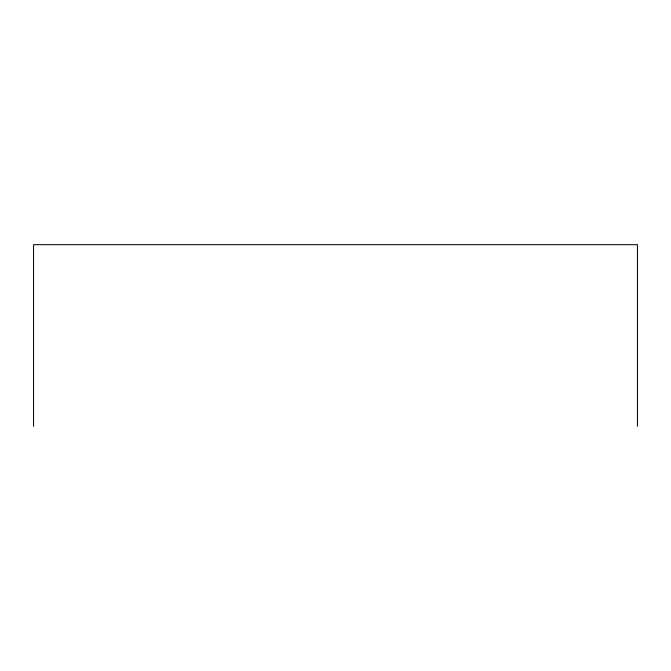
<?xml version="1.0" encoding="UTF-8"?>
<svg xmlns="http://www.w3.org/2000/svg" width="671" height="671" viewBox="0 0 671 671"><rect width="100%" height="100%" fill="white"/><g stroke="black" fill="none" stroke-linecap="round" stroke-linejoin="round"><path stroke-width="1.01" d="M637.45 426.32L637.45 244.68L33.55 244.68L33.55 426.32"/></g></svg>
